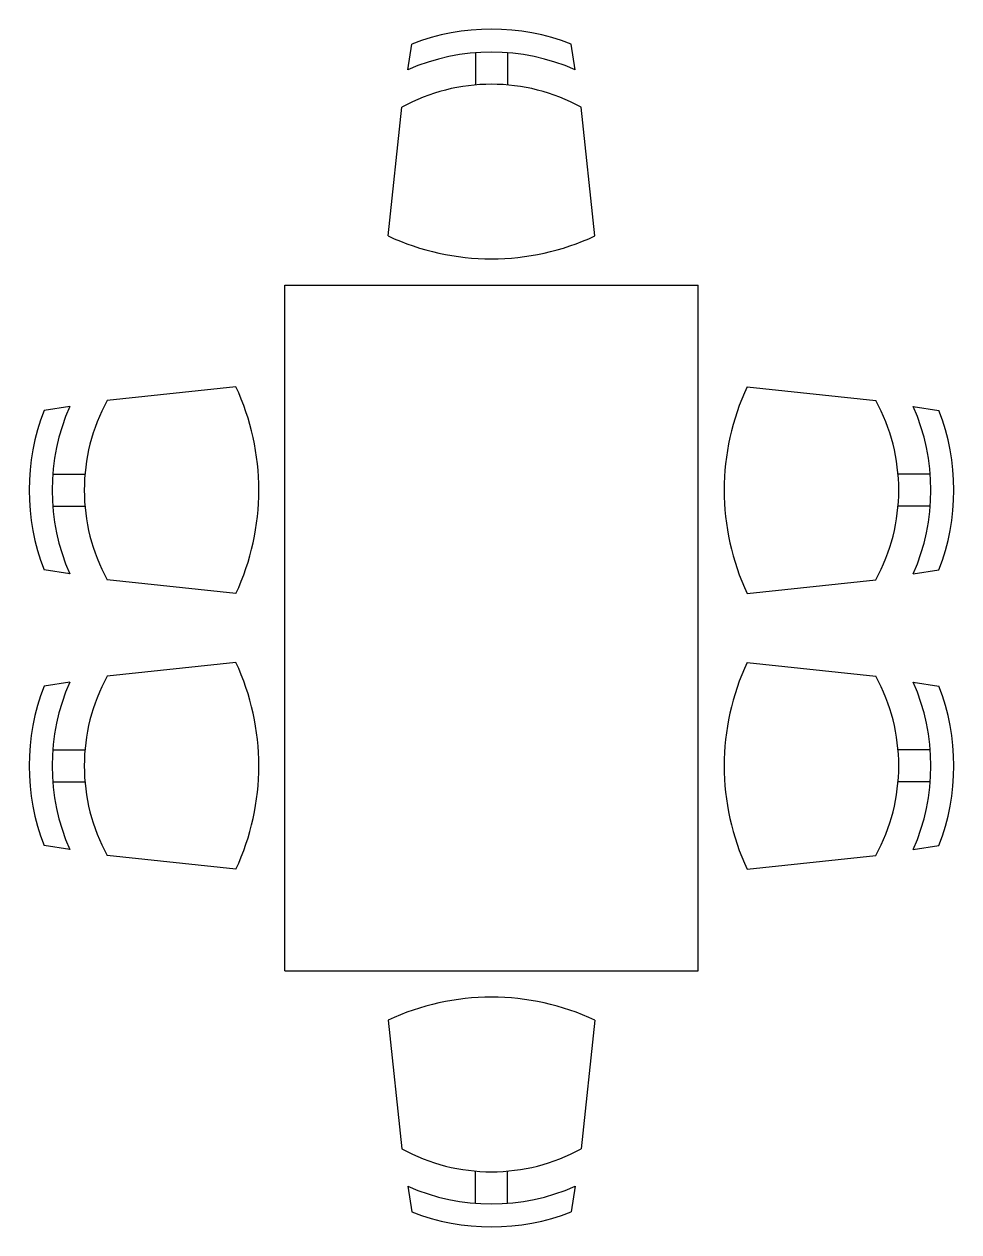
# Model space of a CAD drawing. Header units: millimetres. Extents: x -57 to 56, y 2 to 85.
# Drawn here: x 10.197 to 12.231, y 23.699 to 26.327 of the extents above; entities that cross this region are included whole.
import ezdxf

# ---------------------------------------------------------------- set-up
doc = ezdxf.new("R2010")
doc.units = ezdxf.units.MM
doc.header["$LTSCALE"] = 0.5

# ---------------------------------------------------------------- blocks, each defined once
blk = doc.blocks.new('table-23')
at = {"color": 0, "linetype": 'ByBlock'}
for p, q in [((-0.6323, 0.4685), (-0.6236, 0.5245)), ((-0.485, 0.5057), (-0.485, 0.4355)), ((-0.415, 0.5057), (-0.415, 0.4355)), ((-0.2677, 0.4685), (-0.2764, 0.5245)), ((-0.675, 0.107), (-0.645, 0.387)), ((-0.225, 0.107), (-0.255, 0.387)), ((-0.9, -1.4923), (-0.9, 0)), ((-0.9, 0), (0, 0)), ((0, -1.4923), (0, 0)), ((-1.0062, -0.2211), (-1.2862, -0.2511)), ((0.1062, -0.2211), (0.3862, -0.2511)), ((-1.3677, -0.2639), (-1.4237, -0.2726)), ((0.4677, -0.2639), (0.5237, -0.2726)), ((-1.4049, -0.4111), (-1.3347, -0.4111)), ((0.5049, -0.4111), (0.4347, -0.4111)), ((-1.4049, -0.4811), (-1.3347, -0.4811)), ((0.5049, -0.4811), (0.4347, -0.4811)), ((-1.3677, -0.6284), (-1.4237, -0.6197)), ((0.4677, -0.6284), (0.5237, -0.6197)), ((-1.0062, -0.6711), (-1.2862, -0.6411)), ((0.1062, -0.6711), (0.3862, -0.6411)), ((-1.0062, -0.8211), (-1.2862, -0.8511)), ((0.1062, -0.8211), (0.3862, -0.8511)), ((-1.3677, -0.8639), (-1.4237, -0.8726)), ((0.4677, -0.8639), (0.5237, -0.8726)), ((-1.4049, -1.0111), (-1.3347, -1.0111)), ((0.5049, -1.0111), (0.4347, -1.0111)), ((-1.4049, -1.0811), (-1.3347, -1.0811)), ((0.5049, -1.0811), (0.4347, -1.0811)), ((-1.3677, -1.2284), (-1.4237, -1.2197)), ((0.4677, -1.2284), (0.5237, -1.2197)), ((-1.0062, -1.2711), (-1.2862, -1.2411)), ((0.1062, -1.2711), (0.3862, -1.2411)), ((-0.9, -1.4923), (0, -1.4923)), ((-0.675, -1.5993), (-0.645, -1.8793)), ((-0.225, -1.5993), (-0.255, -1.8793)), ((-0.485, -1.998), (-0.485, -1.9278)), ((-0.415, -1.998), (-0.415, -1.9278)), ((-0.6323, -1.9608), (-0.6236, -2.0168)), ((-0.2677, -1.9608), (-0.2764, -2.0168))]:
    blk.add_line(p, q, dxfattribs=at)
for centre, radius, start, end in [((-0.45, 0.0773), 0.4797, 68.7887, 111.2113), ((-0.45, 0.0566), 0.4505, 66.1344, 113.8656), ((-0.45, 0.0318), 0.4053, 61.2372, 118.7628), ((-0.45, 0.5883), 0.5312, 244.9424, 295.0576), ((-1.4875, -0.4461), 0.5312, 334.9424, 25.0576), ((0.5875, -0.4461), 0.5312, 154.9424, 205.0576), ((-0.931, -0.4461), 0.4053, 151.2372, 208.7628), ((0.031, -0.4461), 0.4053, 331.2372, 28.7628), ((-0.9765, -0.4461), 0.4797, 158.7887, 201.2113), ((-0.9558, -0.4461), 0.4505, 156.1344, 203.8656), ((0.0558, -0.4461), 0.4505, 336.1344, 23.8656), ((0.0765, -0.4461), 0.4797, 338.7887, 21.2113), ((-1.4875, -1.0461), 0.5312, 334.9424, 25.0576), ((0.5875, -1.0461), 0.5312, 154.9424, 205.0576), ((-0.9558, -1.0461), 0.4505, 156.1344, 203.8656), ((-0.931, -1.0461), 0.4053, 151.2372, 208.7628), ((0.031, -1.0461), 0.4053, 331.2372, 28.7628), ((0.0558, -1.0461), 0.4505, 336.1344, 23.8656), ((-0.9765, -1.0461), 0.4797, 158.7887, 201.2113), ((0.0765, -1.0461), 0.4797, 338.7887, 21.2113), ((-0.45, -2.0806), 0.5312, 64.9424, 115.0576), ((-0.45, -1.5241), 0.4053, 241.2372, 298.7628), ((-0.45, -1.5489), 0.4505, 246.1344, 293.8656), ((-0.45, -1.5696), 0.4797, 248.7887, 291.2113)]:
    blk.add_arc(centre, radius, start, end, dxfattribs=at)

msp = doc.modelspace()

# ---------------------------------------------------------------- block references
msp.add_blockref('table-23', (11.664, 25.7587))

doc.saveas('drawing.dxf')
